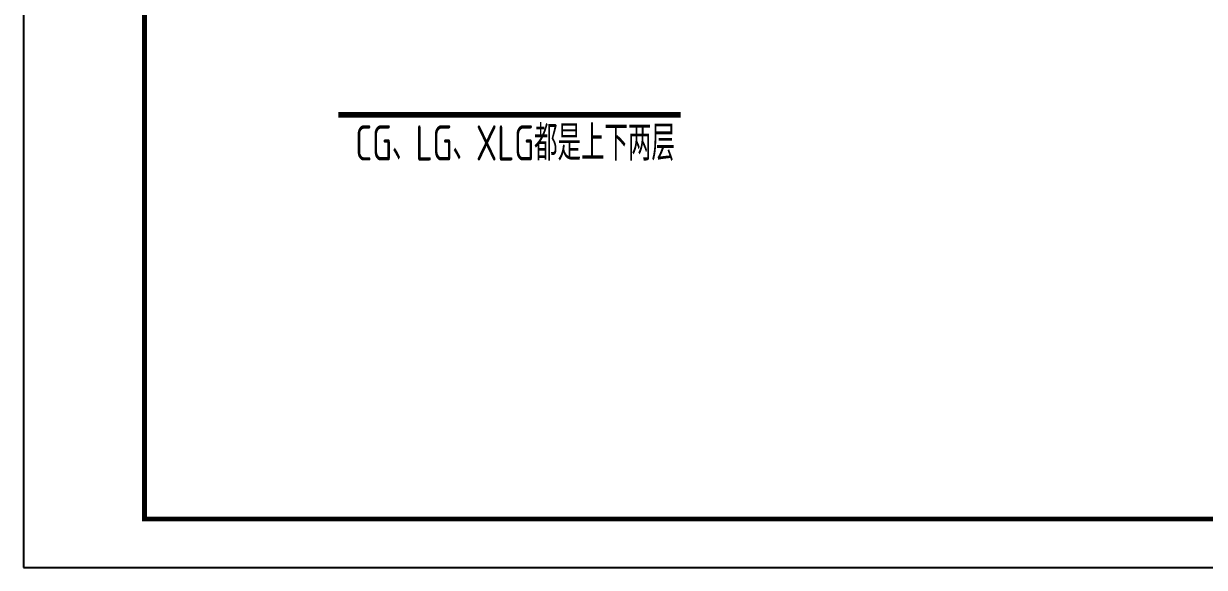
# Model space of a CAD drawing. Extents: x -138012 to 2129925, y -311560 to 0.
# Drawn here: x 1703578 to 1728007, y -194362 to -183113 of the extents above; entities that cross this region are included whole.
import ezdxf

# ---------------------------------------------------------------- set-up
doc = ezdxf.new("R2010")
doc.units = 0
doc.header["$LTSCALE"] = 1000
doc.header["$MEASUREMENT"] = 0
for name, color, linetype in [('DIM_LEAD', 3, 'CONTINUOUS'), ('DIM_SYMB', 3, 'CONTINUOUS'), ('PUB_TITLE', 4, 'CONTINUOUS'), ('文字', 7, 'CONTINUOUS')]:
    doc.layers.add(name, color=color, linetype=linetype)
doc.styles.add('80', font='tssdeng.shx', dxfattribs={"width": 0.7, "bigfont": 'tssdchn.shx'})

# ---------------------------------------------------------------- blocks, each defined once
blk = doc.blocks.new('645634564564')
at = {"layer": 'DIM_SYMB', "const_width": 70}
blk.add_lwpolyline([(296259.4, 260746.4), (300629.2, 260746.4)], dxfattribs=at)
at = {"layer": '文字', "style": '80', "width": 0.7}
blk.add_text('CG、LG、XLG都是上下两层', height=450.225, rotation=0, dxfattribs=at).set_placement((296473.3, 260161.8))

msp = doc.modelspace()

# ---------------------------------------------------------------- linework, layer by layer
at = {"layer": 'PUB_TITLE'}
msp.add_lwpolyline([(1703577.881, -194362.497), (1829677.881, -194362.497), (1829677.881, -134962.497), (1703577.881, -134962.497)], close=True, dxfattribs=at)
at = {"layer": 'PUB_TITLE', "const_width": 100}
msp.add_lwpolyline([(1706077.881, -193362.497), (1828677.881, -193362.497), (1828677.881, -135962.497), (1706077.881, -135962.497)], close=True, dxfattribs=at)

# ---------------------------------------------------------------- block references
at = {"layer": 'DIM_LEAD', "xscale": 1.620810000225902, "yscale": 1.620810000225902, "zscale": 1.620810000225902}
msp.add_blockref('645634564564', (1229910.91, -607618.764), dxfattribs=at)

doc.saveas('drawing.dxf')
